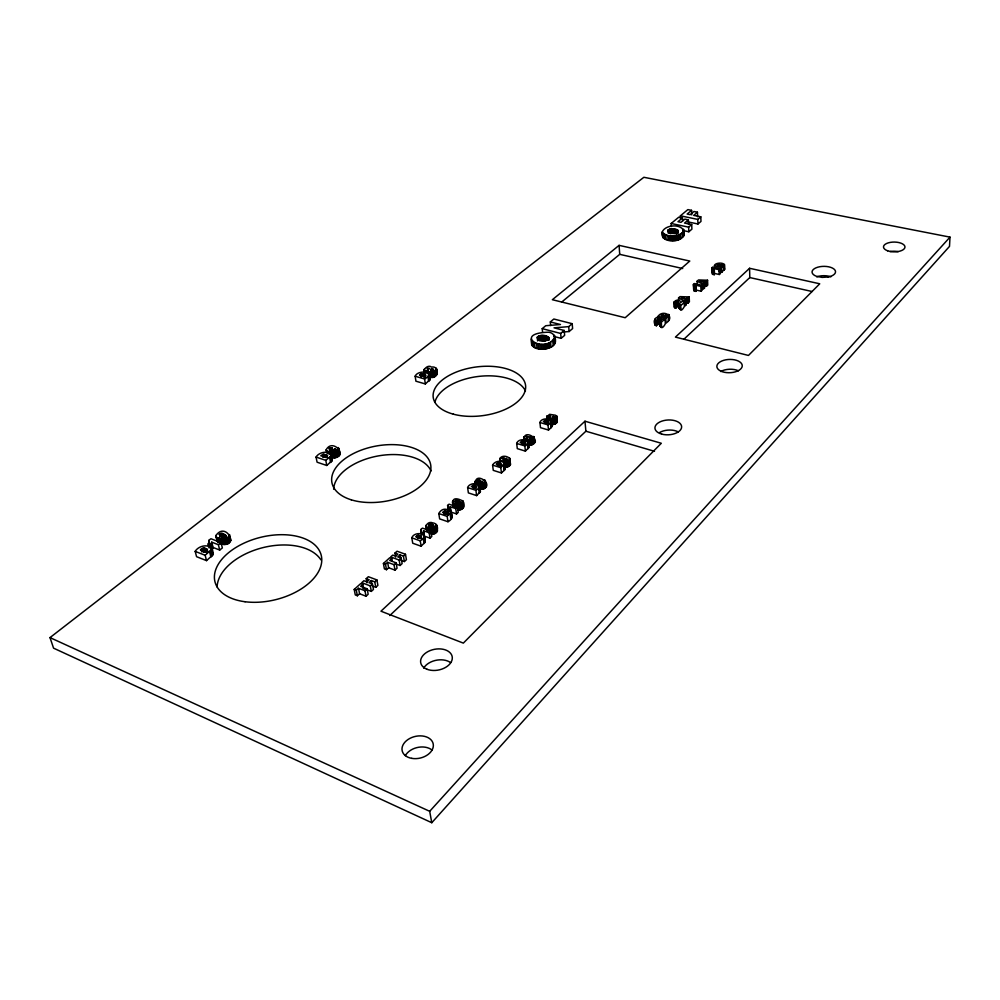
<?xml version="1.0" encoding="UTF-8"?>
<svg xmlns="http://www.w3.org/2000/svg" width="1000" height="1000" viewBox="0 0 1000 1000"><rect width="100%" height="100%" fill="white"/><g stroke="black" fill="none" stroke-linecap="round" stroke-linejoin="round"><path stroke-width="1.5" d="M451.138 511.675L447.175 516.388L447.987 521.737L439.65 518.888L438.812 513.538C444.738 502.312 459.225 515.788 447.987 521.737M554.963 336.613C546.312 355.913 511.637 333.888 547 332.262C556.375 331.175 558.85 345.188 549.913 347.6C544.538 350.062 532.038 350.487 531.875 342.925M555.438 342.238L554.763 335.938M475.375 484.363C474.263 469.125 497.25 486.725 481.012 489.325L480.225 482.738C482.837 479.35 484.513 482.612 480.288 484.025L483.15 483.612L485.4 481.125M421.138 546.225L420.238 540.825C431.912 534 414.55 530.212 411.812 537.837L412.725 543.237L421.138 546.225L425.262 541.862L423.55 530.775L429.15 532.737L430.95 531.1L422.413 528.125L420.938 529.45L421.6 533.488M415.15 376.238C417.938 369.062 437.625 371.9 424.588 378.975L415.15 376.238L415.925 381.2L425.35 383.95L429.95 379.688L428.162 370.625C419.975 372.7 427.562 363.5 431.5 367.125C439.875 365.275 438.762 380.725 429.325 376.912M950 237.125L949.5 246.388L431.775 822.712L53.562 648.15L50 637.6L643.863 177.288L950 237.125L429.688 811.312L431.775 822.712M217.2 541.438L215.912 535.513C226.537 520.588 240.263 549.3 220.188 543.725M215.863 536.138L218.025 542.6L215.912 535.513M332.125 460.588C334.4 449.85 320.012 450.387 316.038 457.075L317.087 462.212L326.8 465.487L332.125 460.588L331 454.237M331.175 454.837L330.213 456.712L325.775 460.325L316.038 457.075M451.125 514.688L450.188 506.725L455.75 508.587L457.475 507.025L449.012 504.175L447.6 505.45L448.2 509.45M448.475 509.938L447.6 505.45M424.288 537.163L424.425 536.15L430.025 538.125L431.812 536.487L430.538 528.387C422.6 528.462 427.537 520.45 432.75 522.888C440.363 523.462 438.263 536.962 430.462 533.562M425.05 542.375L423.55 530.775M551.7 424.3C553.688 425.312 558.9 422.713 556.575 420.575M326.112 449.925C332.525 437.3 349.562 456.912 333.225 457.85L332.225 452.713L334.137 450.8C338.05 451.737 334.875 446.712 334.075 449.975C332.113 451.938 327.612 452.688 326.112 449.925L326.863 453.088M550.013 418.225L546.638 416.887L549.625 414.325L555.513 415.225L556.812 416.35L553.5 419.212L550.013 418.225L550.712 423.75M528.75 445.175C546.45 443.212 522.75 425.9 523.975 440.575M533.962 437.088C531.638 442.075 526.175 439.35 523.612 437.612M662.225 232.025C665.05 224.638 681.075 223.55 683.775 230.925C679.35 237.488 666.975 237.925 662.225 232.025C659.262 244.1 684.963 243.188 683.337 233.337M506.587 461.05L506.262 458.438L507.912 459.538L504.975 461.662L505.637 466.9C507.775 467.562 512.362 464.825 509.663 462.775M212.787 554.925C214.938 543.062 199.562 543.888 195.175 551.375L196.575 556.7L206.525 560.625L212.787 554.925L211.45 548.188M457.8 509.75C462.8 510.988 465.938 505.312 462.85 501.025C446.475 492.275 453.812 513.112 462.85 501.025M436.675 525.337L433.975 528.112L430.538 528.387M718.9 271.525L721.862 272.188L724.6 268.95M721.712 267.425L714.262 265.775C715.362 261.288 730.062 262.925 721.712 267.425L721.862 272.188M712.562 274.337L711.787 267.863L712.725 267.013L720.3 268.7L720.462 273.475L719.325 274.513L714.362 273.4L714.262 274.713L712.562 274.337L711.787 267.863M694.2 290.988L693.413 284.413L694.375 283.538L702.025 285.3L702.225 290.113L701.05 291.188L696.038 290.025L695.9 291.388L694.2 290.988L693.838 284.762M436.525 368.938L433.075 372L428.575 371.962M720.3 268.7L719.163 269.738L714.188 268.625L714.087 269.938L712.387 269.562L712.225 268.2M668.925 314.938L665.788 318.2L666.062 323.1C676.275 316.075 662.562 309.188 658.125 316.325L658.275 318.775M695.9 291.388L695.825 285.212L700.85 286.363L702.025 285.3M211.762 550.237L213.088 547.475L211.737 542.163L218.375 544.725L219.713 550.05L222.362 547.925L220 538.8L216.688 537.3M212.925 554.212L210.4 544.925L211.737 542.163M548.525 430.037L547.975 424.875C557.587 419.525 541.875 415.887 539.925 422.5L540.487 427.663L548.525 430.037L551.388 427.362L551.613 425.538M332.225 452.713L336.688 451.725L338.963 448.6M525.413 451.125L524.8 445.913C534.738 440.438 518.725 436.55 516.675 443.438L517.3 448.638L525.413 451.125L528.9 447.375L528.162 439.975M505.1 469.075C507.962 460.175 495.838 458.938 492.587 465.112L493.275 470.363L501.463 472.962L504.925 469.525L504.438 467.688M476.637 495.613L475.9 490.3C486.788 483.862 470 480.625 467.625 487.6L468.375 492.887L476.637 495.613L480.412 491.575L479.412 487.488M220 538.8C223.475 540.062 228.95 538.45 229.575 534.513M448.113 510.788L448.062 507.275M421.425 534.913L420.938 529.45M450.412 514.1L451 512.05L456.55 513.938L458.263 512.362L457.013 504.412M450 511.425L450.075 507.688M423.338 535.588L423.413 531.788M217.25 540.812L217.562 540.15M506.262 458.438C506.25 461.3 501 461.688 499.738 459.45L499.725 458.938C502.775 452.113 517.112 460.337 504.975 461.662M219.15 534.4C234.625 543.763 218.837 525.737 219.812 537.05M674.525 306.575L675.675 308.238L677.05 307.175C676.237 291.112 678.975 312.613 684.237 301.438L682.525 301.038L680.65 302.725L679.8 300.688L677.325 300.062L675.375 300.725L674.075 302.488L675.425 303.363L676.838 301.25M654.712 319.562C658.375 313.288 661.338 322.2 663.312 318.438L665.05 318.863L665.325 323.775C658.637 336.375 659.1 313.275 657.487 319.75L657.775 324.663L656.363 325.75C653.8 325.238 653.3 317.488 656.062 320.838L657.487 319.75M537.238 337.238C537.137 341.475 546.163 341.987 548.775 338.988C548.938 334.787 539.85 334.237 537.238 337.238L537.625 340.913M195.175 551.375L205.15 555.275L211.425 549.587M209.163 548.038L208.137 544.05L209.15 541.962L208.738 540.438L210.912 538.725L221.025 542.612L218.375 544.725M501.463 472.962L500.8 467.7L504.412 463.35M477.375 480.387C485.425 484.387 473.85 473.475 478.088 485.825M430.65 369.5C431.425 373.15 436.25 367.5 430.65 369.5L431.012 371.975M329.25 448.312C330.075 452.75 335.95 446 329.25 448.312L329.75 450.875M655.725 323.512L655.013 324.837M668.05 230.037C666.787 233.75 675.638 234.05 678.037 232.138C679.463 228.425 670.425 228.088 668.05 230.037L668.213 233.113M389.775 615.538L585.887 431.225L584.975 421.213L661.325 443.263L463.338 643.112L380.962 611.2L584.975 421.213M683.863 339.275L749.788 277.562L749.587 268.288L819.75 283.788L748.462 355.45L675.413 337.1L749.587 268.288M395 570.125L397.062 568.237L396.087 562.8L389.7 560.462L391.8 558.55L389.712 557.788L383.413 563.475L384.4 568.913L386.488 569.688L388.612 567.762L387.625 562.325L394.025 564.675L395 570.125L388.612 567.762M395.863 563.925L400.1 565.475L402.15 563.6L401.2 558.162L397.762 556.912L400 554.888L403.438 556.138L404.375 561.562L400.95 560.312L400 554.888M404.375 561.562L406.425 559.7L405.487 554.275L397.025 551.213L394.963 553.062L395.688 557.137M676.475 306.388C680.375 304.825 679.388 315.538 684.475 306.3L684.237 301.438M685.875 299.962L686.1 304.825L684.75 306.05L684.513 301.188L685.875 299.962L684.825 299.475L689.188 296.95L689.412 301.8L688.025 303.062L686.562 302.962L686.338 298.113M704.375 283.163L704.562 287.975L703.25 289.175L703.05 284.363L704.375 283.163L703.325 282.7L707.575 280.25L707.763 285.062L706.425 286.275L704.975 286.188L704.788 281.375M359.588 593.75L366.025 596.225L368.175 594.263L367.113 588.775L360.662 586.325L362.863 584.35L360.75 583.55L354.2 589.45L355.288 594.938L357.388 595.75L359.588 593.75L358.512 588.275L356.3 590.262L357.388 595.75M362.8 588.138L371.325 591.388L373.462 589.45L372.425 583.962L368.963 582.65L371.287 580.55L374.75 581.85L375.775 587.325L372.325 586.025M375.775 587.325L377.912 585.388L376.887 579.913L368.35 576.712L366.213 578.638L367 582.737M366.025 596.225L364.963 590.737L367.113 588.775M371.325 591.388L370.288 585.9L372.425 583.962M374.75 581.85L376.887 579.913M394.025 564.675L396.087 562.8M400.1 565.475L399.137 560.037L401.2 558.162M403.438 556.138L405.487 554.275M661.612 327.163L661.338 322.238L665.05 318.863M694.35 290.425L693.625 289.225L694.587 288.35M711.975 272.625L712.9 271.775M664.663 315.525L663.975 316.163L665.525 316.537C668.538 314.3 662.138 314.925 664.8 317.975M678.675 300.363L678.55 297.938L680 296.625L689.188 296.95M697.262 284.825L697.113 281.225L698.512 279.95L707.575 280.25M386.488 569.688L385.5 564.237L387.625 562.325M554.05 336.488L561.125 338.338L564.65 335.35L564.175 330.45L554.038 327.837L568.688 326.637L572.175 323.688L572.625 328.562L569.15 331.525L563.3 332M683.037 230.538L688.838 231.762L691.9 229.163L691.7 224.55L684.55 223.062L688.363 219.85L688.575 224.438M687.85 221.887L697.975 223.988L700.987 221.425L700.8 216.838L693.688 215.375L697.438 212.225L697.625 216.788M671.338 226.55L671.175 223.487L688.637 227.15L691.7 224.55M680.55 218.85L680.4 215.812L697.775 219.4L700.8 216.838M542.587 332.312L542.212 328.65L560.65 333.438L564.175 330.45M682.613 221L682.475 217.95L677.987 221.7L681.025 222.325L684.85 219.125L688.363 219.85M691.762 214.913L691.562 210.35L687.163 214.037L690.175 214.662L693.938 211.5L697.438 212.225M542.212 328.65L545.737 325.725L560.45 324.525L550.312 321.938L550.675 325.575M550.312 321.938L553.825 319.012L572.175 323.688M671.175 223.487L678.75 217.188L682.475 217.95M680.4 215.812L687.862 209.6L691.562 210.35M561.587 302.15L619.725 254.35L682.7 268.525M619.075 245.362L552.362 299.713L625.188 317.725L689.775 261.05L619.075 245.362L619.725 254.35M201.137 549.312L200.4 549.9L205.837 552.025C210.863 549.538 203.125 546.562 201.137 549.312L201.825 551.975M428.7 524.438C439.637 533.188 429.487 516.763 429.137 527.112M420.5 374.338L419.513 375.087L424.663 376.575C428.35 374.513 422.125 372.9 420.5 374.338L420.887 376.812M529.45 437.337C528.05 440.412 534.75 436.725 529.45 437.337L529.738 439.938M443.875 511.475L442.625 512.438L447.188 513.987C451.388 511.413 440.613 509.225 444.288 514.138M497.388 463.188L496.225 464.087L500.712 465.5C504.562 463 494.188 461.138 497.725 465.812M322.425 454.65L320.8 455.775L326.112 457.55L327.675 455.737L322.925 454.45L322.938 457.212M481.45 487.762L479.75 488.387M506.025 465.4L504.375 466.012M417.413 535.538L415.725 536.712L420.325 538.337C424.637 535.925 414.2 533.288 417.863 538.225M455.387 500.5C453.188 502.062 458.75 503.363 460.163 502.762C461.55 500.6 452.488 498.612 455.788 503.162M472.925 485.45L471.35 486.538L475.863 488.013C479.837 485.662 469.75 483.4 473.288 488.1M521.712 441.425L520.225 442.438L524.675 443.787C528.35 441.5 518.6 439.538 522.013 444.025M544.837 420.562L543.4 421.538L547.8 422.837C551.337 420.562 541.75 418.75 545.112 423.137M721.15 264.65L719.862 265.587L721.363 265.925C723.763 264.15 719.338 264.212 721.225 267.025M662.3 314.55L661.062 315.45L662.513 315.8C664.812 314 660.475 314.237 662.438 317M475.012 481.725L477.1 483.1L480.225 482.738M330.825 451.587L331.838 456.725L332.638 456.538L333.363 456.287L332.362 451.15M657.475 323.663L659.312 324.212M552.85 416.475C549.5 418.75 557.95 417.137 552.85 416.475L553.125 419.038M545.337 335.887L545.837 340.788L540.425 340.562L539.913 335.662M549.987 415.55L548.688 416.362L550.025 416.75L550.737 415.763L549.987 415.55L550.262 418.125M749.788 277.562L812.113 291.512M695.7 286.562L693.988 286.175L694.087 285.15M658.125 316.325L665.788 318.2M585.887 431.225L654.488 451.287M539.925 422.5L547.975 424.875M516.675 443.438L524.8 445.913M492.587 465.112L500.8 467.7M467.625 487.6L475.9 490.3M447.7 508.113L449.6 508.75M438.812 513.538L447.175 516.388M420.988 532.225L422.9 532.888M411.812 537.837L420.238 540.825M394.963 553.062L397.925 554.138L395.675 556.163L392.725 555.087L390.662 556.938L399.137 560.037M383.413 563.475L385.5 564.237M366.213 578.638L369.188 579.763L366.863 581.862L363.875 580.737L361.737 582.663L370.288 585.9M658.825 318.962L659.7 321.163L661.338 322.238M358.512 588.275L364.963 590.737M354.2 589.45L356.3 590.262M208.137 544.05L210.4 544.925M213.088 547.475L219.713 550.05M533.25 441.1L534.55 442.275M703.525 287.512L704.562 287.975M50 637.6L429.688 811.312M685.062 304.325L686.1 304.825M697.113 281.225L703.05 284.363M678.55 297.938L684.513 301.188M668.5 319.025L669.2 319.837M436.45 372.8L437.25 373.888M436.463 529.375L437.512 530.725M554.288 339.625L555.25 340.85M451.325 516.025L451.938 517.025M424.675 540.288L425.275 541.325M331.575 458.837L332.188 459.975M212.413 552.875L212.812 553.513M202.825 548.362L203.863 552.35M202.275 548.587L202.963 551.25M201.713 548.9L202.4 551.562M207 549.125L207.688 551.788M206.025 548.688L207.062 552.675M205.263 548.425L206.3 552.413M204.575 548.263L205.6 552.25M203.938 548.2L204.975 552.188M203.363 548.237L204.4 552.225M205.15 555.275L206.525 560.625M208.738 540.438L209.425 543.1M211.038 550.25L212.4 555.588M210.312 551.075L211.688 556.413M209.55 551.763L210.912 557.1M211.312 543.488L212.675 548.8M220.138 533.775L220.8 536.425M221.15 539.075L222.475 544.375M219.75 533.925L220.413 536.575M219.412 534.15L220.075 536.8M218.85 538.413L219.85 542.4M217.6 537.863L218.6 541.85M225.55 538.725L226.875 544.025M224.013 534.412L224.662 537.062M224.4 539.062L225.712 544.375M222.275 533.85L223.263 537.825M223.175 539.225L224.5 544.538M221.6 533.7L222.587 537.675M221.038 533.65L222.025 537.625M222.225 539.212L223.55 544.525M220.562 533.688L221.225 536.325M228.762 536.538L230.075 541.85M227.862 537.35L229.175 542.663M225.85 535.275L226.513 537.925M226.7 538.162L228.012 543.475M225.138 534.888L225.8 537.537M229.613 535.125L230.925 540.425M229.338 535.8L230.65 541.1M323.425 454.338L323.938 456.912M322.925 454.45L323.438 457.025M326.912 455.075L327.425 457.65M325.962 454.7L326.475 457.275M325.225 454.487L325.737 457.062M324.55 454.35L325.062 456.925M325.775 460.325L326.8 465.487M323.95 454.3L324.462 456.875M331.625 451.4L332.638 456.538M330.5 447.812L331.012 450.375M329.8 448L330.3 450.562M330.562 453.688L331.075 456.262M330 451.688L331.825 461.15M329.2 451.688L329.712 454.263M330.213 456.712L331.225 461.863M329.562 457.3L330.575 462.45M327.725 451.413L328.225 453.975M335.812 452.188L336.812 457.325M334.462 448.65L334.988 451.688M334.363 449.55L334.862 452.113M334.963 452.488L335.975 457.638M334.087 452.675L335.1 457.812M333.175 452.75L334.188 457.887M332.075 447.95L332.575 450.513M331.287 447.788L331.788 450.35M338.663 448.038L339.988 454.312M338.775 449.775L339.762 454.913M338.088 447.525L338.825 451.375M338.325 450.4L339.312 455.538M337.612 451.05L338.612 456.188M362.863 584.35L363.663 588.45M336.688 451.725L337.675 456.863M335.625 449.188L336.125 451.75M371.287 580.55L372.062 584.65M486.112 486.413L485.012 480.188M391.8 558.55L392.287 561.275M420.825 536.112L421.262 538.812M419.988 535.775L420.438 538.475M419.35 535.575L419.8 538.275M418.775 535.45L419.225 538.15M418.263 535.413L418.713 538.1M417.825 535.438L418.275 538.125M424.188 535.388L425.262 541.862M423.713 537.6L424.6 543M423.212 538.138L424.087 543.538M427.575 527.463L428 530.15M426.763 527.038L427.425 531.062M426.05 525.138L426.875 530.612M425.9 525.65L426.6 530.163M430.688 524.375L431.125 527.05M431.413 528.5L432.275 533.875M430.125 524.263L430.562 526.95M429.688 524.225L430.112 526.9M429.312 524.237L429.738 526.925M428.988 524.312L429.412 527M429.6 528.175L430.025 530.875M428.638 527.888L429.288 531.925M429.15 532.737L430.025 538.125M435.6 527.062L436.45 532.438M434.8 527.688L435.65 533.062M433.725 525.462L434.825 533.5M433.1 525.163L433.525 527.85M433.1 528.375L433.963 533.763M432.137 524.8L432.562 527.487M432.175 528.5L433.025 533.888M436.55 524.875L437.4 531.237M436.2 524.438L437.05 529.8M436.2 526.438L437.05 531.812M424.275 374.125L424.85 377.837M445.1 511.188L445.513 513.85M424.588 378.975L425.35 383.95M423.562 373.938L424.137 377.663M444.663 511.213L445.075 513.875M444.263 511.3L444.675 513.975M422.925 373.837L423.312 376.312M422.362 373.787L422.738 376.275M421.863 373.825L422.238 376.3M421.4 373.925L421.788 376.413M420.95 374.1L421.325 376.575M428.162 370.625L429.1 376.938M428.013 371.163L428.9 376.562M428.462 375.825L429.212 380.788M447.987 505.988L448.6 509.988M427.413 370.85L427.788 373.325M427.9 376.337L428.65 381.312M426.75 370.962L427.125 373.438M448.113 512.15L448.512 514.825M447.625 511.863L448.038 514.538M446.8 511.538L447.212 514.212M424.675 370.625L425.05 373.1M425.213 374.438L425.6 376.912M446.175 511.35L446.575 514.012M424.2 369.25L424.7 372.825M424.1 369.613L424.513 372.488M445.6 511.225L446.012 513.9M431.7 369.087L432.075 371.562M432.1 372.3L432.85 377.262M431.1 369.25L431.463 371.725M431.112 372.438L431.863 377.388M430.15 372.413L430.9 377.362M450.188 506.725L451.938 517.537M450.938 512.675L451.737 518.025M429.263 372.238L430.012 377.2M450.513 513.275L451.312 518.638M429.212 374.2L429.95 379.688M450.025 513.787L450.838 519.15M428.963 375.213L429.712 380.175M436.45 368.55L437.15 374.288M436.175 368.188L436.912 373.137M455.712 500.438L456.1 503.1M436.125 369.775L436.863 374.738M456.087 504.212L456.475 506.887M435.7 370.25L436.438 375.213M455.125 503.938L455.725 507.938M455.75 508.587L456.55 513.938M435.15 370.725L435.887 375.688M454.075 503.525L454.475 506.2M434.062 371.5L434.812 376.463M452.875 500.775L453.875 507.113M433.013 369.162L433.375 371.637M452.725 502.638L453.325 506.688M433.075 372L433.812 376.962M452.388 501.8L453.038 506.25M432.375 369.05L432.738 371.525M460.387 504.15L461.163 509.475M459.462 501.312L459.85 503.975M459.538 504.4L460.325 509.738M458.512 500.962L458.9 503.625M458.625 504.525L459.4 509.862M457.875 504.513L458.663 509.85M457.075 500.55L457.463 503.212M456.525 500.45L456.912 503.113M456.075 500.412L456.475 503.075M462.875 501.975L463.65 507.312M462.488 500.6L463.263 505.925M462.537 502.525L463.312 507.863M461.962 503.125L462.738 508.462M461.188 503.725L461.962 509.062M473.738 485.325L474.113 487.975M473.312 485.35L473.688 488M475.025 481.188L475.575 485.15M475.425 485.662L475.788 488.312M474.8 485.487L475.163 488.125M474.237 485.375L474.6 488.013M481.675 481.425L482.038 484.075M481.812 484.012L482.525 489.3M481.163 482.137L481.525 484.787M480.725 482.475L481.8 489.363M480.163 480.337L480.525 482.975M479.637 480.1L480 482.738M479.663 482.95L480.387 488.237M478.975 479.963L479.338 482.6M479.462 485.288L480.412 491.575M479.025 483.1L480.238 492.05M478.35 479.975L478.713 482.625M479.1 487.325L479.825 492.625M478.363 483.175L478.725 485.825M477.788 480.125L478.15 482.775M478.638 487.812L479.375 493.113M485.312 480.65L486.012 486.912M484.988 482.137L485.712 487.438M484.475 479.762L484.837 482.4M484.5 482.675L485.213 487.962M483.812 483.225L484.525 488.525M483.15 483.612L483.875 488.9M482.5 483.862L483.212 489.15M499.6 463.062L499.938 465.688M499.05 462.962L499.387 465.588M498.562 462.925L498.9 465.55M498.137 462.95L498.475 465.575M497.762 463.038L498.1 465.662M503.775 462.438L504.113 465.062M503.888 464.837L504.55 470.087M503.438 465.3L504.1 470.562M500 458.375L500.337 461M499.725 458.938L500.062 462.062M500.225 463.237L500.562 465.863M507.15 461.488L507.8 466.737M506.112 459.487L507.125 466.887M505.75 461.688L506.4 466.938M504.888 460.412L505.387 464.35M504.338 460.625L504.825 464.55M504.2 462.875L504.925 469.525M503.713 460.763L504.212 464.7M509.85 458.4L510.5 464.575M509.55 457.95L510.188 463.2M509.562 459.837L510.213 465.075M509.087 460.35L509.738 465.588M508.425 460.875L509.075 466.125M507.788 461.25L508.438 466.5M524.95 441.9L525.25 444.5M524.1 436.625L524.55 440.513M524.188 438.525L524.487 441.112M523.837 436.975L524.163 440.875M524.138 441.613L524.45 444.212M523.525 441.45L523.837 444.05M522.987 441.35L523.288 443.95M522.5 441.312L522.812 443.913M522.087 441.337L522.388 443.938M529.725 440.15L530.312 445.363M528.913 440.125L529.513 445.325M528.05 441.262L528.75 447.812M527.55 439.725L528.375 448.35M527.1 438.537L527.775 444.6M527.35 443.6L527.95 448.812M526.487 438.738L526.788 441.337M533.612 436.425L534.288 443.025M533.5 438.725L533.787 441.325M533.387 438.25L533.962 443.45M532.962 438.675L533.55 443.862M532.125 439.35L532.712 444.55M531.038 437.262L531.912 444.988M530.5 437.163L530.788 439.762M530.538 440.05L531.138 445.25M529.938 437.2L530.237 439.8M533.875 436.75L534.487 442.638M531.025 339.15L531.725 345.125M534.5 342.85L535.037 347.762M532.938 342.075L533.462 347M531.838 341.2L532.362 346.112M539.087 335.938L539.612 340.838M548.038 421.012L548.312 423.587M539.738 344.113L540.262 349.038M547.087 415.925L547.5 419.775M538.362 336.3L538.75 339.975M546.838 416.262L547.25 420.112L546.688 416.575M547.238 420.737L547.513 423.312M537.712 336.763L538.1 340.438M546.625 420.575L546.9 423.15M538.15 343.875L538.675 348.8M546.087 420.487L546.362 423.062M545.612 420.45L545.887 423.025M545.212 420.475L545.487 423.05M536.538 343.5L537.075 348.425M544.3 344.1L544.812 349.025M551.912 419.3L552.438 424.45M542.9 335.45L543.413 340.35M551.163 419.15L551.888 426.425M551.075 420.387L551.737 426.838M541.812 335.4L542.325 340.3M542.825 344.225L543.35 349.15M550.562 418.913L551.388 427.362M550.438 422.638L550.975 427.8M540.825 335.475L541.337 340.375M549.487 417.962L549.763 420.538M541.3 344.225L541.812 349.162M556.263 417.475L556.788 422.625M547.788 336.712L548.175 340.4M548.237 343.175L548.737 348.1M555.862 417.875L556.388 423.038M546.725 336.3L547.1 339.975M555.05 418.537L555.575 423.688M547.013 343.575L547.513 348.512M553.938 416.538L554.8 424.113M553.4 416.438L553.663 419.012M545.7 343.888L546.2 348.812M553.5 419.212L554.038 424.363M544.075 335.6L544.575 340.513M552.7 419.325L553.237 424.475M552.7 340.513L553.2 345.438M550.538 342.062L551.038 346.987M548.962 337.575L549.212 340.037M549.412 342.675L549.913 347.6M556.712 416.025L557.288 421.85M548.538 337.137L548.787 339.6M556.45 415.712L556.975 420.863M556.575 417.075L557.1 422.225M554.375 335.312L555.225 342.987M554.288 338.85L554.775 343.775M553.612 339.663L554.1 344.588M560.65 333.438L561.125 338.338M568.688 326.637L569.15 331.525M657.938 318.612L658.225 323.525M657.55 318.65L657.837 323.562M656.062 320.838L656.363 325.75M655.375 320.55L655.662 325.462M654.938 319.125L655.225 325.163M660.888 318.538L661.038 320.988M660.562 318.075L660.7 320.525M660.913 322.075L661.2 327M660.537 321.9L660.825 326.812M659.938 321.45L660.225 326.362M659.7 321.163L659.987 326.075M659.488 320.8L659.775 325.712M659.188 319.862L659.475 324.775M658.587 318.775L658.875 323.688M658.3 318.663L658.587 323.575M666.363 315.238L666.5 317.688M666.062 315.125L666.2 317.575M665.725 315.087L665.863 317.538M665.375 315.125L665.512 317.575M665.025 315.262L665.163 317.712M662.95 314.575L663.088 317.013M662.613 314.525L662.75 316.975M665.85 234.963L666.1 239.587M664.325 234.363L664.575 238.988M668.85 314.625L669.125 320.062M668.612 314.35L668.925 320.363M668.15 316.05L668.425 320.95M663.213 233.663L663.462 238.287M662.5 232.875L662.763 237.5M670.738 228.988L670.975 233.588M674.275 301.725L674.538 307.663M670.8 235.925L671.038 240.562M674.062 302.137L674.338 307.35M669.925 229.137L670.175 233.75M669.212 229.363L669.375 232.438M669.312 235.75L669.562 240.387M668.587 229.662L668.75 232.738M667.8 235.475L668.05 240.1M674.912 229.262L675.15 233.888M678.8 303.325L679.038 308.188M674.963 235.875L675.2 240.512M678.3 301.875L678.725 307.275M678.1 301.55L678.35 306.413M677.862 301.375L678.112 306.238M673.725 229.05L673.962 233.663M677.575 301.262L677.825 306.125M677.212 301.212L677.463 306.075M673.637 235.987L673.863 240.625M676.488 301.363L676.737 306.212M672.638 228.938L672.875 233.55M672.237 236L672.475 240.637M671.637 228.912L671.875 233.525M675.425 303.363L675.675 308.238M674.725 303.087L674.975 307.95M679.463 234.675L679.688 239.312M678.45 235.087L678.675 239.725M678 230.25L678.15 233.325M677.262 229.913L677.425 232.987M677.375 235.425L677.6 240.062M680.638 304.713L680.875 309.587M680.225 304.562L680.462 309.425M676.237 229.587L676.462 234.2M679.85 304.375L680.1 309.25M676.213 235.688L676.45 240.325M679.25 303.95L679.488 308.812M679 303.675L679.25 308.538M683.812 229.762L684 235.55M683.55 229.225L683.775 233.837M683.462 231.562L683.688 236.188M682.938 232.225L683.162 236.85M682.212 232.913L682.438 237.55M680.425 234.175L680.65 238.812M687.8 298.212L688.025 303.062M693.413 284.413L693.625 289.225M688.637 227.15L688.838 231.762M695.825 285.212L696.112 290.675M700.85 286.363L701.05 291.188M697.775 219.4L697.975 223.988M706.237 281.462L706.425 286.275M714.287 269.25L714.45 274.025M714.188 268.625L714.262 274.713M719.163 269.738L719.325 274.513M724.538 264.462L724.638 269.438M724.312 264.938L724.463 269.7M723.863 265.475L724.013 270.238M721.812 264.65L721.888 267.025M721.475 264.613L721.562 266.988M659.513 432.575A13.3 7.45 -3.2 0 1 678.213 431.85M816.737 276.85A11.7 5.575 -0.6 0 1 830.913 276.8M434.913 402.312A46.388 24.7 -7.5 0 1 477.975 376.5A46.388 24.7 -7.5 0 1 525.475 390.975M333.663 489.225A49.975 28.163 -10.3 0 1 377.537 456.05A49.975 28.163 -10.3 0 1 431.062 470.962M720.7 371.538A12.663 6.688 -1.9 0 1 738.5 370.812M423.688 668.138A15.95 10.588 -11.1 0 1 450.637 662.65M217.113 586.95A54.5 32.212 -14.2 0 1 261.913 547.888A54.5 32.212 -14.2 0 1 320.887 559.862M405.325 755.65A15.812 11.125 -13.2 0 1 432.013 750.037M890 251.55A10.7 4.938 0.4 0 1 898.15 251.65M527.962 436.662C526.087 439.3 524.888 434.938 527.962 436.662M429.4 368.5C426.962 371.5 425.825 366.575 429.4 368.5M719.2 264.387L718.438 265.275L717.038 264.962L719.2 264.387M502.038 458.162C503.175 461.712 507.2 456.312 502.038 458.162M684.412 297.975L683.475 298.825L681.225 297.762L684.412 297.975M702.9 281.25L701.988 282.075L699.737 281.05L702.9 281.25M828.2 276.988L822.138 277.4L816.525 276.312A11.738 5.537 -0.7 0 1 815.975 267.838A11.738 5.537 -0.7 0 1 833.763 268.875A11.738 5.537 -0.7 0 1 828.2 276.988M720.9 371.163A12.713 6.65 -2 0 0 741.938 367.25A12.713 6.65 -2 0 0 725.837 359.812A12.713 6.65 -2 0 0 720.9 371.163M661.7 434.1A13.362 7.412 -3.2 0 0 681.637 426.825A13.362 7.412 -3.2 0 0 661.538 421.25A13.362 7.412 -3.2 0 0 661.7 434.1M427.025 669.275A16.025 10.55 -11 0 0 452.212 659.175A16.025 10.55 -11 0 0 430.112 650.588A16.025 10.55 -11 0 0 427.025 669.275M245.062 601.737A54.75 32.062 -14 0 0 321.6 557.263A54.75 32.062 -14 0 0 237.613 546.475A54.75 32.062 -14 0 0 245.062 601.737M453.325 414.162A46.575 24.55 -7.4 0 0 525.55 388.812A46.575 24.55 -7.4 0 0 459.3 370.938A46.575 24.55 -7.4 0 0 453.325 414.162M351.325 499.837A50.188 28.012 -10.2 0 0 430.538 471.025A50.188 28.012 -10.2 0 0 361.987 449.85A50.188 28.012 -10.2 0 0 351.325 499.837M411.775 758.363A15.888 11.1 -13 0 0 433.2 743.9A15.888 11.1 -13 0 0 408.025 739.5A15.888 11.1 -13 0 0 411.775 758.363M887.6 250.787A10.738 4.9 0.3 0 0 904.862 247.712A10.738 4.9 0.3 0 0 890.225 242.4A10.738 4.9 0.3 0 0 887.6 250.787"/></g></svg>
